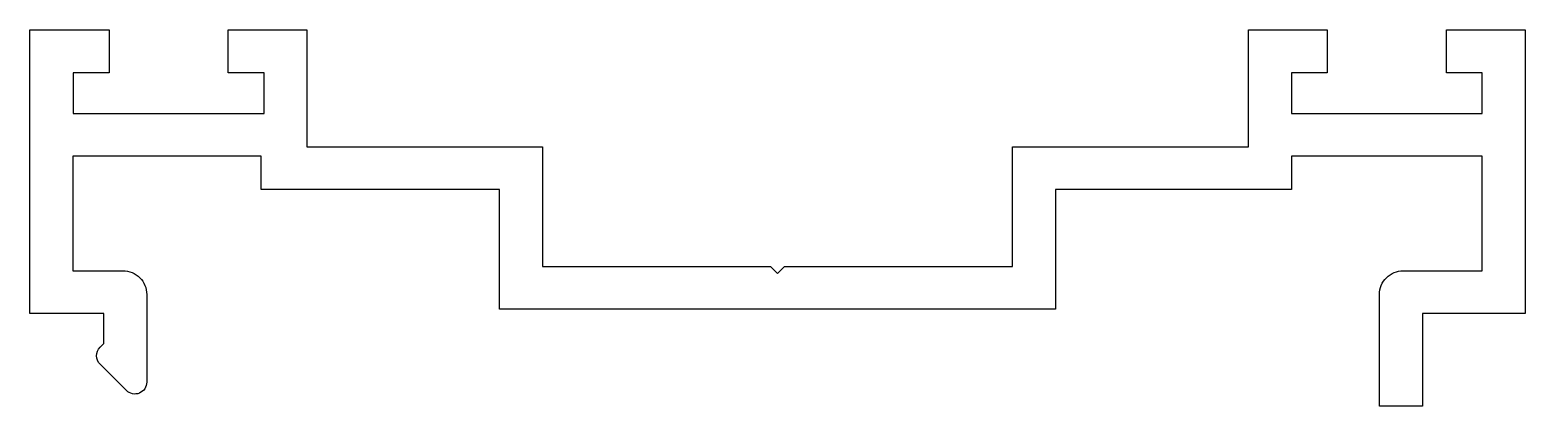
# Model space of a CAD drawing. Extents: x 352.7 to 415.4, y 214.8 to 230.5.
import ezdxf

# ---------------------------------------------------------------- set-up
doc = ezdxf.new("R2010")
doc.units = 0
doc.layers.add('ANA', color=220, linetype='CONTINUOUS')

msp = doc.modelspace()

# ---------------------------------------------------------------- linework, layer by layer
at = {"layer": 'ANA', "color": 0}
msp.add_lwpolyline([(356.571, 220.434, -0.414214), (357.571, 219.434), (357.571, 215.762, -0.668179), (356.717, 215.408), (355.613, 216.513, -0.414214), (355.613, 217.22), (355.771, 217.379), (355.771, 218.634), (352.671, 218.634), (352.671, 230.534), (355.988, 230.534), (355.988, 228.734), (354.488, 228.734), (354.488, 227.034), (362.488, 227.034), (362.488, 228.734), (360.988, 228.734), (360.988, 230.534), (364.288, 230.534), (364.288, 225.634), (374.17, 225.634), (374.17, 220.615), (383.721, 220.615), (384.021, 220.315), (384.321, 220.615), (393.872, 220.615), (393.872, 225.634), (403.771, 225.634), (403.771, 230.534), (407.071, 230.534), (407.071, 228.734), (405.571, 228.734), (405.571, 227.034), (413.571, 227.034), (413.571, 228.734), (412.071, 228.734), (412.071, 230.534), (415.371, 230.534), (415.371, 218.634), (411.065, 218.634), (411.065, 214.755), (409.265, 214.755), (409.265, 219.434, -0.414214), (410.265, 220.434), (413.571, 220.434), (413.571, 225.234), (405.571, 225.234), (405.571, 223.834), (395.672, 223.834), (395.672, 218.815), (372.37, 218.815), (372.37, 223.834), (362.371, 223.834), (362.371, 225.234), (354.471, 225.234), (354.471, 220.434)], format="xyb", close=True, dxfattribs=at)

doc.saveas('drawing.dxf')
